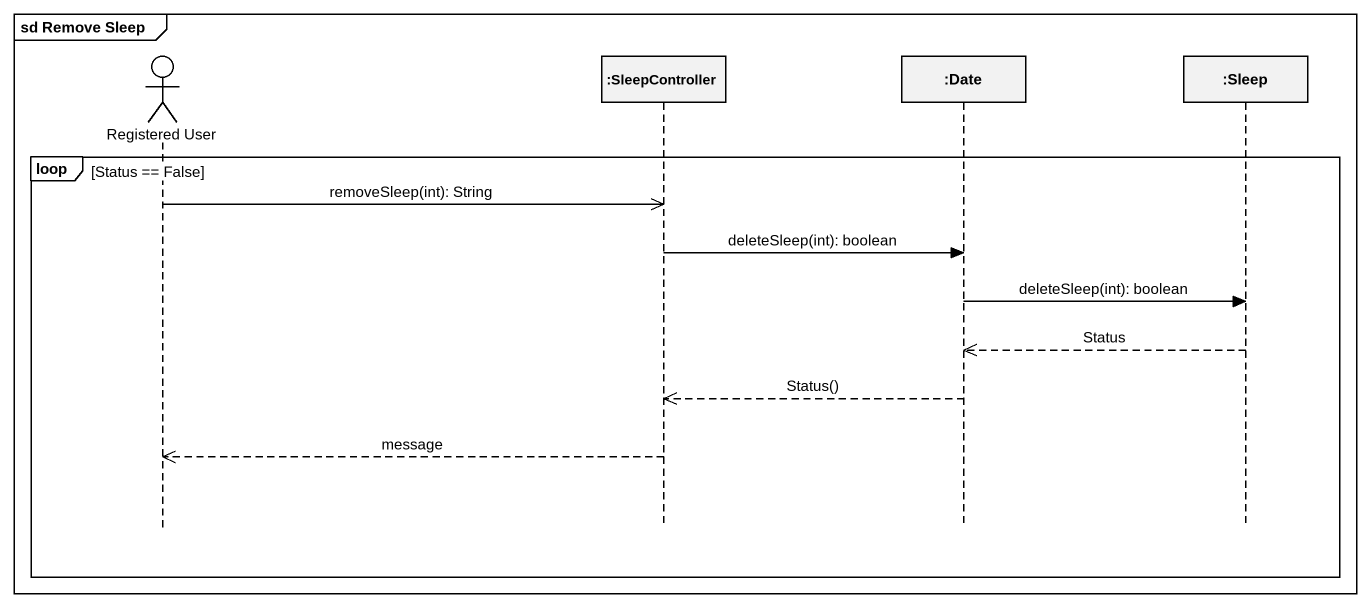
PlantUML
@startuml
mainframe sd Remove Sleep
hide footbox
actor "Registered User" as Registered_User
participant ":SleepController" as SleepController
participant ":Date" as Date
participant ":Sleep" as Sleep

loop Status == False
  Registered_User ->> SleepController : removeSleep(int): String
  SleepController -> Date : deleteSleep(int): boolean
  Date -> Sleep : deleteSleep(int): boolean
  Sleep -->> Date : Status
  Date -->> SleepController : Status()
  SleepController -->> Registered_User : message
end
@enduml
